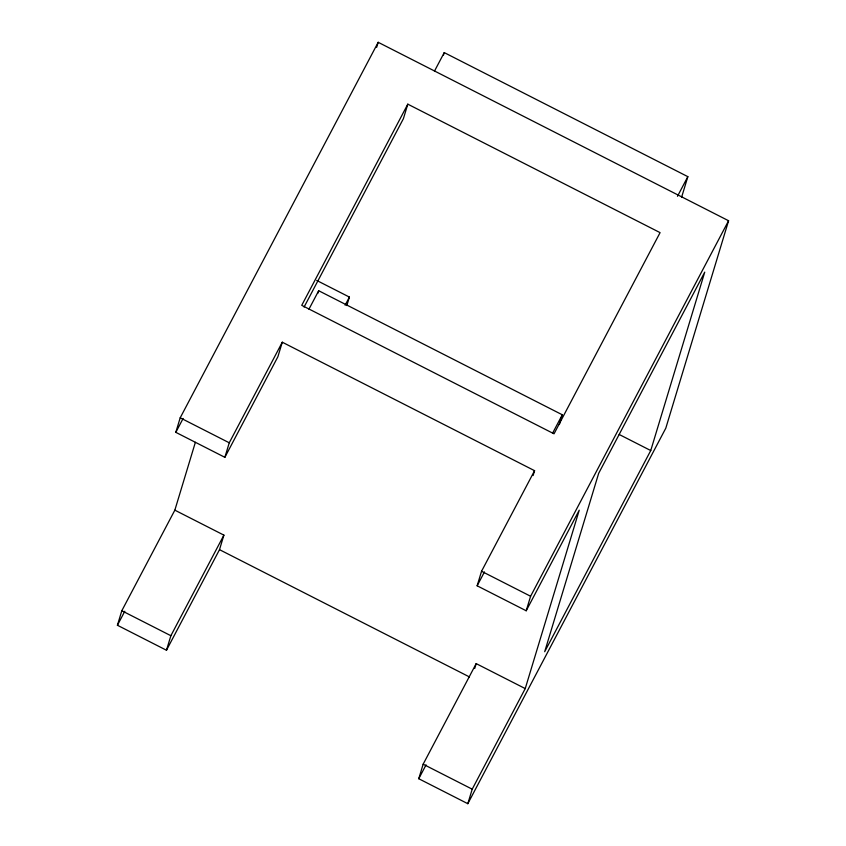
<?xml version="1.0" encoding="UTF-8"?>
<svg xmlns="http://www.w3.org/2000/svg" width="846" height="846" viewBox="0 0 846 846"><rect width="100%" height="100%" fill="white"/><g stroke="black" fill="none" stroke-linecap="round" stroke-linejoin="round"><path stroke-width="1.27" d="M174.847 510.159L223.894 535.137L219.505 549.657L166.472 650.246L117.414 625.257L121.813 610.738L174.847 510.159L195.373 442.31M533.107 475.526L534.577 470.683L282.289 342.207L277.89 356.737L224.867 457.316L175.809 432.338L180.198 417.818L378.183 42.3L728.586 220.743L665.802 428.182L467.817 803.7L418.759 778.722L423.148 764.202L476.182 663.613L525.239 688.591L472.205 789.181L467.817 803.7M166.472 650.246L170.871 635.716L223.894 535.137M224.867 457.316L229.255 442.796L282.289 342.207M376.66 47.355L378.183 42.3M317.959 293.16L318.699 290.728L562.294 414.783L559.343 424.533M346.839 305.554L349.409 297.083L316.7 280.438M407.804 104.164L301.736 305.332L554.024 433.808L660.081 232.639L407.804 104.164L403.405 118.683L304.084 307.056M443.505 55.043L444.245 52.6L687.84 176.655L681.569 197.382M525.239 688.591L579.235 510.191L526.201 610.77L477.144 585.792L481.543 571.272L534.577 470.683M474.722 668.456L476.182 663.613M526.201 610.77L530.601 596.25L728.586 220.743M650.743 450.548L704.739 272.137L598.682 473.305L544.687 651.716L650.743 450.548L619.209 434.484M175.809 432.338L183.127 418.463M117.414 625.257L124.796 611.267M308.938 309.224L318.699 290.728M434.484 71.106L444.245 52.6M345.115 305.226L349.409 297.083M552.544 433.279L562.294 414.783M677.477 196.314L687.84 176.655M477.144 585.792L484.462 571.917M418.759 778.722L426.067 764.847M180.198 417.818L229.255 442.796M481.543 571.272L530.601 596.25M219.505 549.657L469.445 676.937M121.813 610.738L170.871 635.716M423.148 764.202L472.205 789.181"/></g></svg>
